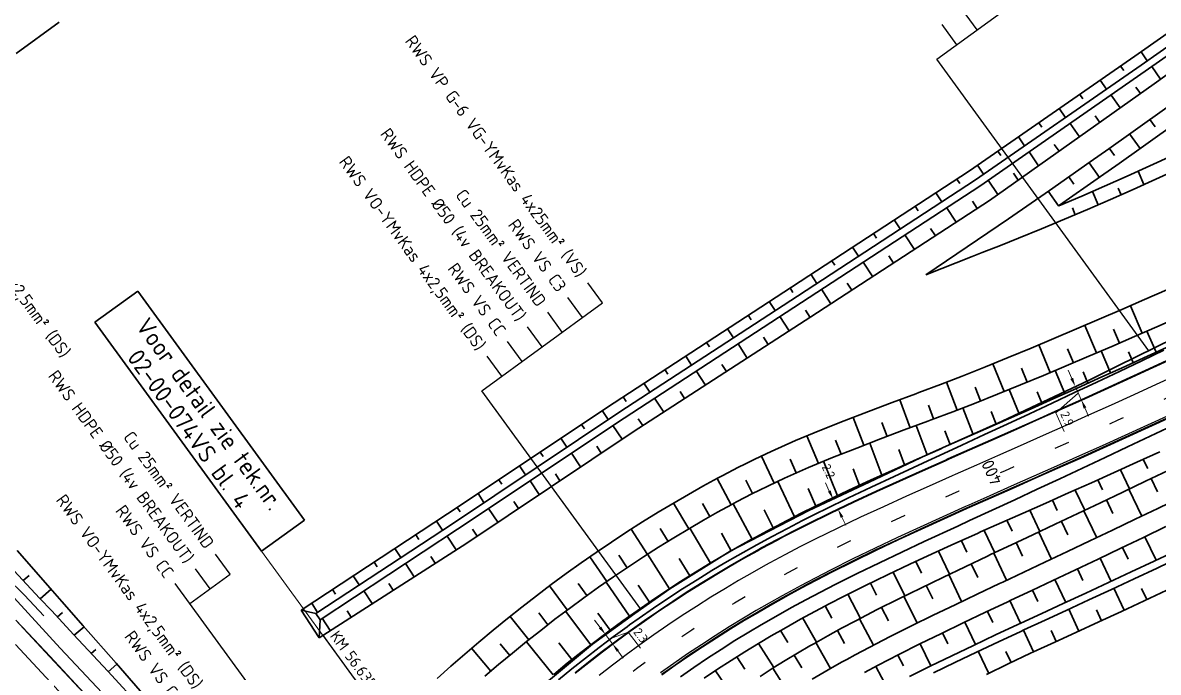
# Model space of a CAD drawing. Header units: metres. Extents: x 134219 to 139178, y 438661 to 444352.
# Drawn here: x 135219.3 to 135447.2, y 443461 to 443591.3 of the extents above; entities that cross this region are included whole.
import ezdxf
from ezdxf.enums import TextEntityAlignment as Align

# ---------------------------------------------------------------- set-up
doc = ezdxf.new("R2010")
doc.units = ezdxf.units.M
doc.linetypes.add('13strp', pattern=[4, 1, -3])
doc.linetypes.add('39strp', pattern=[12, 3, -9])
doc.layers.get('DEFPOINTS').update_dxf_attribs({"color": 193})
for name, color, linetype, lineweight in [('N-WE-AM-KILOMETRERING-S', 7, 'Continuous', 25), ('N-WE-KL-ET_LS_OV-T35', 3, 'Continuous', 35), ('N-WE-KL-ET_LS_OV_KABEL-G', 10, 'KL-LS-OV-N', 35), ('N-WE-KL-ET_LS_OV_KABEL-M', 7, 'Continuous', 18), ('N-WE-KL-ET_LS_OV_KABEL-T25', 7, 'Continuous', 25), ('Utd-geleiderail-nw', 8, 'glm a2ee v014$0$f2m40080', 35), ('Utd-ondergr-nw', 8, '13strp', 35), ('X-XX-AL-AANPIJLING-G', 7, 'Continuous', 18), ('X-XX-AL-AANPIJLING-S', 7, 'Continuous', 25)]:
    doc.layers.add(name, color=color, linetype=linetype, lineweight=lineweight)
doc.layers.add('N-WE-KL-MONITORING-T25', color=2, linetype='Continuous')
doc.layers.add('Utd-weg-nw', color=8, linetype='Continuous')
doc.styles.add('alm a2ee v011$0$Iso-rtw', font='NLCS-ISO.ttf')
doc.styles.add('ISO18', font='NLCS-ISO.ttf')
doc.styles.add('ISO25', font='NLCS-ISO.ttf')
doc.styles.add('NLCS-ISO', font='NLCS-ISO.ttf')
doc.styles.add('NLCS_18', font='NLCS-ISO.ttf', dxfattribs={"height": 1.8})
doc.linetypes.add('glm a2ee v014$0$f2m40080', pattern='A,2,-1,[160,RTW.shx,S=0.5,R=0,X=0,Y=0],-1', length=4)
doc.linetypes.add('KL-LS-OV-N', pattern='A,4,-1,[103,NLCS.SHX,S=0.75,R=0,X=0,Y=0],-1,4,-1.5,["0V",Standard,S=1,R=0,X=0,Y=-0.5],-3', length=14.5)
doc.dimstyles.new('NLCS_t18_pijl_Dimension_l3_h1', dxfattribs={"dimtxt": 1.8, "dimasz": 1.8, "dimexe": 2, "dimexo": 2, "dimgap": 0.7, "dimtad": 1, "dimdec": 1, "dimzin": 0, "dimdsep": 46, "dimtxsty": 'NLCS_18', "dimcen": 2.5, "dimdle": 2, "dimclrd": 256, "dimclre": 256, "dimclrt": 256, "dimadec": 1, "dimazin": 0, "dimtfac": 1, "dimtdec": 1, "dimtofl": 0, "dimtmove": 1, "dimatfit": 0, "dimfxl": 0, "dimtolj": 1, "dimtzin": 0, "dimlwd": 18, "dimlwe": 18, "dimarcsym": 0})
doc.dimstyles.new('UTD', dxfattribs={"dimtxt": 1.8, "dimasz": 1.8, "dimexe": 0, "dimexo": 0, "dimgap": 0.5, "dimtad": 1, "dimdec": 1, "dimzin": 1, "dimdsep": 46, "dimtxsty": 'ISO18', "dimcen": 2.5, "dimclrd": 256, "dimclre": 256, "dimclrt": 1, "dimadec": 0, "dimazin": 0, "dimtfac": 1, "dimtdec": 1, "dimtmove": 0, "dimatfit": 3, "dimfxl": 0, "dimlwd": -1, "dimlwe": -1, "dimarcsym": 0})

# ---------------------------------------------------------------- blocks, each defined once
blk = doc.blocks.new('*D188')
at = {"layer": 'DEFPOINTS', "color": 0, "transparency": 16777216}
for p in [(135430.59, 443518.27), (135430.59, 443518.27), (135431.78, 443515.63)]:
    blk.add_point(p, dxfattribs=at)
at = {"layer": 'N-WE-KL-ET_LS_OV_KABEL-M', "linetype": 'Continuous', "lineweight": 18, "transparency": 16777216}
for p, q in [((135429.85, 443519.92), (135429.12, 443521.56)), ((135431.78, 443515.63), (135430.59, 443518.27)), ((135431.18, 443516.95), (135426.64, 443513.02)), ((135426.64, 443513.02), (135428.32, 443509.28)), ((135432.51, 443513.99), (135433.25, 443512.34))]:
    blk.add_line(p, q, dxfattribs=at)
at = {"layer": 'N-WE-KL-ET_LS_OV_KABEL-M', "lineweight": 18, "transparency": 16777216}
for p, q in [((135430.59, 443518.27), (135428.76, 443517.46)), ((135431.78, 443515.63), (135429.95, 443514.81))]:
    blk.add_line(p, q, dxfattribs=at)
at = {"layer": 'N-WE-KL-ET_LS_OV_KABEL-M', "transparency": 16777216}
for points in [[(135430.13, 443520.04), (135429.58, 443519.79), (135430.59, 443518.27)], [(135432.79, 443514.11), (135432.24, 443513.86), (135431.78, 443515.63)]]:
    blk.add_solid(points, dxfattribs=at)
at = {"layer": 'N-WE-KL-ET_LS_OV_KABEL-M', "transparency": 16777216, "insert": (135428.94, 443511.81), "char_height": 1.8, "attachment_point": 5, "rotation": 294.1497, "style": 'NLCS_18'}
blk.add_mtext('\\A1;2.9', dxfattribs=at)
blk = doc.blocks.new('*D189')
at = {"layer": 'DEFPOINTS', "color": 0, "transparency": 16777216}
for p in [(135381.97, 443495.69), (135381.97, 443495.69), (135382.94, 443493.69)]:
    blk.add_point(p, dxfattribs=at)
at = {"layer": 'N-WE-KL-ET_LS_OV_KABEL-M', "linetype": 'Continuous', "lineweight": 18, "transparency": 16777216}
for p, q in [((135381.19, 443497.31), (135380.4, 443498.93)), ((135383.73, 443492.07), (135384.52, 443490.45))]:
    blk.add_line(p, q, dxfattribs=at)
at = {"layer": 'N-WE-KL-ET_LS_OV_KABEL-M', "lineweight": 18, "transparency": 16777216}
for p, q in [((135381.97, 443495.69), (135380.17, 443494.82)), ((135382.94, 443493.69), (135381.15, 443492.81))]:
    blk.add_line(p, q, dxfattribs=at)
at = {"layer": 'N-WE-KL-ET_LS_OV_KABEL-M', "transparency": 16777216}
for points in [[(135381.46, 443497.44), (135380.92, 443497.18), (135381.97, 443495.69)], [(135384, 443492.2), (135383.46, 443491.94), (135382.94, 443493.69)]]:
    blk.add_solid(points, dxfattribs=at)
at = {"layer": 'N-WE-KL-ET_LS_OV_KABEL-M', "transparency": 16777216, "insert": (135381.04, 443501.28), "char_height": 1.8, "attachment_point": 5, "rotation": 295.8721, "style": 'NLCS_18'}
blk.add_mtext('\\A1;2.2', dxfattribs=at)
blk = doc.blocks.new('*D190')
at = {"layer": 'DEFPOINTS', "color": 0, "transparency": 16777216}
for p in [(135336.26, 443468.51), (135336.26, 443468.51), (135337.66, 443466.66)]:
    blk.add_point(p, dxfattribs=at)
at = {"layer": 'N-WE-KL-ET_LS_OV_KABEL-M', "linetype": 'Continuous', "lineweight": 18, "transparency": 16777216}
for p, q in [((135335.17, 443469.95), (135334.08, 443471.38)), ((135337.66, 443466.66), (135336.26, 443468.51)), ((135336.96, 443467.59), (135340.82, 443469.03)), ((135340.82, 443469.03), (135343.3, 443465.76)), ((135338.75, 443465.23), (135339.83, 443463.8))]:
    blk.add_line(p, q, dxfattribs=at)
at = {"layer": 'N-WE-KL-ET_LS_OV_KABEL-M', "lineweight": 18, "transparency": 16777216}
for p, q in [((135336.26, 443468.51), (135337.85, 443469.72)), ((135337.66, 443466.66), (135339.25, 443467.87))]:
    blk.add_line(p, q, dxfattribs=at)
at = {"layer": 'N-WE-KL-ET_LS_OV_KABEL-M', "transparency": 16777216}
for points in [[(135335.41, 443470.13), (135334.93, 443469.77), (135336.26, 443468.51)], [(135338.98, 443465.41), (135338.51, 443465.05), (135337.66, 443466.66)]]:
    blk.add_solid(points, dxfattribs=at)
at = {"layer": 'N-WE-KL-ET_LS_OV_KABEL-M', "transparency": 16777216, "insert": (135343.34, 443468.36), "char_height": 1.8, "attachment_point": 5, "rotation": 307.1565, "style": 'NLCS_18'}
blk.add_mtext('\\A1;2.3', dxfattribs=at)
blk = doc.blocks.new('SAL-AM_KILOMETRERING-SO')
blk.add_lwpolyline([(-37, 0), (-28, 0), (-10, 0)])
at = {"style": 'ISO25'}
blk.add_text('KM', height=2.25, dxfattribs=at).set_placement((-36, 1))
blk.add_attdef('KM', (-31, 1), '', height=2.25, dxfattribs=at)

msp = doc.modelspace()

# ---------------------------------------------------------------- linework, layer by layer
at = {"layer": 'N-WE-KL-ET_LS_OV-T35'}
for p, q in [((135217.95, 443585.1, 4.81), (135226.57, 443591.38, 4.81)), ((135233.76, 443531.17), (135242.38, 443537.44)), ((135242.38, 443537.44), (135275.84, 443491.5)), ((135233.76, 443531.17), (135267.22, 443485.23)), ((135267.22, 443485.23), (135275.84, 443491.5))]:
    msp.add_line(p, q, dxfattribs=at)
at = {"layer": 'N-WE-KL-ET_LS_OV_KABEL-G', "flags": 128}
for points in [[(135526.29, 443569.81), (135523.79, 443568.37), (135513.95, 443562.4), (135500.62, 443554.83), (135497.13, 443552.89), (135485.44, 443546.35), (135476.71, 443541.44), (135465.44, 443534.88), (135455.27, 443529.64), (135450.45, 443527.98), (135439.15, 443522.46), (135433.34, 443519.58), (135415.87, 443511.31), (135400.8, 443504.55), (135389.18, 443499.08), (135377.1, 443493.4), (135361.32, 443485.24), (135349.16, 443477.67), (135342.13, 443472.76), (135333.62, 443466.6), (135324.79, 443459.26), (135322.37, 443457.35), (135310.06, 443446.13), (135304.58, 443440.29), (135302.49, 443438.15)], [(135137.72, 443561.06), (135145.78, 443551.18), (135171.11, 443525.5), (135184.34, 443511.16), (135208.16, 443486.08), (135226.75, 443465.82), (135245.69, 443445.65), (135260.54, 443429.78), (135270.33, 443419.03), (135273.4, 443419.46), (135275.56, 443416.11), (135315.61, 443372.98), (135324.3, 443365.55), (135329.78, 443361.21), (135339.95, 443350.76), (135352.87, 443337.28), (135358.68, 443331.25), (135366.62, 443323.69), (135376.42, 443314.55), (135387.86, 443304.35), (135402.01, 443292.44), (135415.46, 443281.65), (135429.71, 443270.85), (135443.33, 443261.3), (135463.96, 443246.92), (135473.52, 443239.23), (135479.74, 443235.11), (135525.99, 443204.28), (135528.77, 443203.14), (135530.48, 443206.52)]]:
    msp.add_lwpolyline(points, dxfattribs=at)
at = {"layer": 'Utd-geleiderail-nw', "linetype": 'Continuous', "flags": 128}
for points in [[(135223.5, 443472.3), (135219.62, 443476.41), (135216.08, 443479.88), (135213.39, 443482.35), (135209.77, 443485.55), (135206.93, 443487.97), (135204.36, 443490.13), (135200.43, 443493.41), (135196.6, 443496.64), (135193.66, 443499.19), (135190.64, 443501.9), (135187.67, 443504.66), (135184.12, 443508.4), (135177.21, 443515.66), (135170.29, 443522.9), (135163.36, 443530.13), (135156.41, 443537.35), (135149.78, 443544.22), (135149.46, 443544.56), (135148.45, 443545.62), (135142.54, 443551.8), (135135.6, 443559.04), (135131.55, 443563.25)], [(135448.37, 443525.6), (135443.91, 443523.45), (135439.42, 443521.31), (135434.93, 443519.18), (135430.43, 443517.06), (135425.93, 443514.94), (135421.41, 443512.84), (135416.89, 443510.74), (135412.36, 443508.64), (135407.83, 443506.54), (135403.29, 443504.45), (135400.97, 443503.38), (135394.19, 443500.24), (135389.61, 443498.1), (135385.02, 443495.92), (135380.44, 443493.7), (135378.75, 443492.86), (135375.83, 443491.39), (135372.77, 443489.82), (135369.71, 443488.21), (135366.66, 443486.55), (135362.83, 443484.41), (135360.2, 443482.89), (135357.61, 443481.34), (135354.64, 443479.52), (135351.69, 443477.66), (135348.77, 443475.75), (135345.88, 443473.81), (135343.01, 443471.82), (135341.09, 443470.46), (135340.58, 443470.1), (135337.77, 443468.04), (135334.98, 443465.94), (135332.23, 443463.8), (135329.5, 443461.63), (135326.8, 443459.42)], [(135450.13, 443510.47), (135445.61, 443508.31), (135441.09, 443506.16), (135436.56, 443504.02), (135432.02, 443501.9), (135427.49, 443499.78), (135422.95, 443497.67), (135418.41, 443495.57), (135413.87, 443493.47), (135409.33, 443491.38), (135407, 443490.3), (135400.26, 443487.19), (135395.75, 443485.08), (135391.25, 443482.94), (135386.78, 443480.77), (135385.17, 443479.97), (135382.35, 443478.55), (135379.41, 443477.04), (135376.5, 443475.51), (135373.6, 443473.94), (135369.96, 443471.9), (135367.5, 443470.47), (135365.05, 443469.02), (135362.25, 443467.3), (135359.47, 443465.54), (135356.72, 443463.75), (135353.99, 443461.91), (135351.29, 443460.04)]]:
    msp.add_lwpolyline(points, dxfattribs=at)
at = {"layer": 'Utd-ondergr-nw', "linetype": 'Continuous'}
for p, q in [((135278.75, 443467.89), (135275.18, 443473.42)), ((135278.94, 443471.49), (135278.11, 443472.74))]:
    msp.add_line(p, q, dxfattribs=at)
at = {"layer": 'Utd-ondergr-nw', "linetype": 'Continuous', "flags": 128}
for points in [[(135508.19, 443632.66), (135473.01, 443605.97), (135442.52, 443584.56), (135409.34, 443561.57), (135373.59, 443538.25), (135337.97, 443515.02), (135304.52, 443492.71), (135275.17, 443473.43)], [(135507.91, 443629.62), (135474.29, 443604.22), (135443.77, 443582.77), (135410.55, 443559.76), (135374.78, 443536.43), (135339.16, 443513.21), (135305.72, 443490.9), (135278.12, 443472.74)], [(135512, 443627.84), (135476.71, 443600.89), (135446.39, 443579.02), (135413.35, 443555.61), (135377.5, 443532.26), (135341.81, 443509.2), (135308.39, 443486.86), (135278.76, 443467.88)], [(135508.87, 443628.46), (135475.17, 443603), (135444.62, 443581.54), (135411.39, 443558.52), (135375.6, 443535.18), (135339.99, 443511.96), (135306.55, 443489.65), (135278.94, 443471.49)], [(135427.22, 443554.52), (135427.43, 443554.67), (135435.64, 443560.42), (135439.38, 443563.07), (135443.8, 443566.21), (135451.96, 443572), (135460.11, 443577.79), (135468.26, 443583.58), (135476.42, 443589.36), (135484.57, 443595.15)], [(135400.58, 443540.73), (135408.88, 443546.31), (135417.14, 443551.94), (135425.37, 443557.62), (135433.56, 443563.36), (135437.3, 443566.01), (135441.72, 443569.15), (135449.87, 443574.93), (135458.03, 443580.72), (135466.18, 443586.51), (135474.33, 443592.3)], [(135503.15, 443592.02), (135498.82, 443589.56), (135494.47, 443587.14), (135490.1, 443584.74), (135485.72, 443582.38), (135481.32, 443580.05), (135476.9, 443577.75), (135472.47, 443575.48), (135468.02, 443573.24), (135463.56, 443571.04), (135459.08, 443568.87), (135454.58, 443566.73), (135450.07, 443564.62), (135445.55, 443562.54), (135441.01, 443560.5), (135436.45, 443558.49), (135431.88, 443556.51), (135427.3, 443554.56), (135427.22, 443554.52)], [(135445.03, 443583.66), (135443.79, 443585.45)], [(135440.3, 443581.7), (135439.68, 443582.59)], [(135445.96, 443582.48), (135447.71, 443579.97)], [(135436.82, 443577.96), (135435.57, 443579.74)], [(135432.09, 443576), (135431.46, 443576.9)], [(135437.75, 443576.78), (135439.56, 443574.18)], [(135442.75, 443578.35), (135443.64, 443577.07)], [(135428.6, 443572.26), (135427.36, 443574.05)], [(135434.56, 443572.61), (135435.48, 443571.29)], [(135423.87, 443570.31), (135423.25, 443571.21)], [(135429.53, 443571.09), (135431.4, 443568.39)], [(135446.6, 443570.41), (135445.56, 443571.87)], [(135420.38, 443566.57), (135419.15, 443568.36)], [(135443.57, 443566.04), (135441.48, 443568.98)], [(135415.65, 443564.62), (135415.04, 443565.52)], [(135421.31, 443565.39), (135423.22, 443562.6)], [(135426.36, 443566.87), (135427.31, 443565.5)], [(135438.45, 443564.62), (135437.41, 443566.09)], [(135435.41, 443560.26), (135433.33, 443563.2)], [(135451.3, 443561.96), (135446.76, 443559.88), (135442.2, 443557.83), (135437.62, 443555.81), (135433.04, 443553.82), (135428.43, 443551.86), (135423.82, 443549.94), (135419.19, 443548.05), (135415.54, 443546.59), (135411.89, 443545.15), (135409.89, 443544.37), (135400.58, 443540.73)], [(135412.16, 443560.88), (135410.94, 443562.68)], [(135418.17, 443561.12), (135419.13, 443559.7)], [(135443.17, 443561.47), (135444.37, 443558.81)], [(135407.39, 443559), (135406.79, 443559.91)], [(135413.09, 443559.7), (135415.04, 443556.81)], [(135430.28, 443558.87), (135429.25, 443560.34)], [(135403.81, 443555.37), (135402.61, 443557.18)], [(135427.22, 443554.52), (135425.16, 443557.48)], [(135434.02, 443557.43), (135435.19, 443554.75)], [(135439.2, 443558.1), (135439.79, 443556.76)], [(135399.02, 443553.54), (135398.43, 443554.45)], [(135404.74, 443554.19), (135406.68, 443551.26)], [(135409.91, 443555.46), (135410.88, 443554)], [(135430, 443554.12), (135430.57, 443552.77)], [(135395.43, 443549.9), (135394.24, 443551.72)], [(135401.52, 443549.99), (135402.48, 443548.53)], [(135390.65, 443548.08), (135390.06, 443548.99)], [(135396.37, 443548.72), (135398.28, 443545.79)], [(135387.06, 443544.44), (135385.87, 443546.26)], [(135382.28, 443542.62), (135381.69, 443543.53)], [(135387.99, 443543.26), (135389.9, 443540.33)], [(135393.14, 443544.53), (135394.09, 443543.06)], [(135378.68, 443538.98), (135377.5, 443540.8)], [(135373.9, 443537.16), (135373.31, 443538.07)], [(135379.62, 443537.8), (135381.52, 443534.87)], [(135384.76, 443539.06), (135385.71, 443537.6)], [(135448.96, 443537.71), (135444.45, 443535.73), (135439.93, 443533.77), (135435.39, 443531.81), (135430.85, 443529.86), (135426.3, 443527.92), (135421.72, 443526.01), (135417.13, 443524.1), (135412.53, 443522.22), (135407.89, 443520.39), (135403.54, 443518.71), (135399.18, 443517.06), (135398.54, 443516.82), (135393.81, 443515.06), (135389.03, 443513.26), (135384.19, 443511.41), (135379.32, 443509.48), (135374.42, 443507.45), (135369.51, 443505.26), (135366.24, 443503.71), (135364.23, 443502.73), (135362.97, 443502.09), (135359.7, 443500.4), (135358.74, 443499.88), (135355.81, 443498.28), (135352.91, 443496.64), (135350.02, 443494.96), (135346.84, 443493.05), (135343.7, 443491.11), (135340.57, 443489.11), (135337.48, 443487.07), (135334.41, 443485), (135331.36, 443482.89), (135328.35, 443480.74), (135325.36, 443478.54), (135322.4, 443476.31), (135319.47, 443474.03), (135316.58, 443471.71), (135313.7, 443469.37), (135310.84, 443467.01), (135308, 443464.61), (135305.2, 443462.17), (135302.44, 443459.69)], [(135370.31, 443533.51), (135369.12, 443535.34)], [(135376.38, 443533.61), (135377.33, 443532.15)], [(135441.64, 443534.51), (135444.03, 443529.01)], [(135451.49, 443532.27), (135446.96, 443530.29), (135442.43, 443528.31), (135437.88, 443526.35), (135433.32, 443524.39), (135428.76, 443522.44), (135424.17, 443520.53), (135419.58, 443518.62), (135414.96, 443516.73), (135410.32, 443514.9), (135405.97, 443513.23), (135401.61, 443511.58), (135400.97, 443511.34), (135396.25, 443509.57), (135391.49, 443507.79), (135386.69, 443505.95), (135381.86, 443504.05), (135377.02, 443502.05), (135372.2, 443499.89), (135368.98, 443498.37), (135367.01, 443497.41), (135365.77, 443496.79), (135362.58, 443495.13), (135361.64, 443494.63), (135358.77, 443493.06), (135355.93, 443491.46), (135353.11, 443489.82), (135350.01, 443487.96), (135346.93, 443486.05), (135343.88, 443484.1), (135340.85, 443482.11), (135337.85, 443480.08), (135334.87, 443478.02), (135331.92, 443475.92), (135329, 443473.77), (135326.11, 443471.59), (135323.25, 443469.36), (135320.42, 443467.1), (135317.61, 443464.81), (135314.8, 443462.51), (135312.03, 443460.16)], [(135365.53, 443531.7), (135364.93, 443532.61)], [(135371.24, 443532.33), (135373.13, 443529.43)], [(135361.93, 443528.05), (135360.74, 443529.88)], [(135432.46, 443530.55), (135434.82, 443525.04)], [(135438.24, 443529.77), (135439.43, 443527.02)], [(135444.93, 443529.4), (135446.78, 443525.17)], [(135357.15, 443526.23), (135356.56, 443527.14)], [(135362.86, 443526.87), (135364.73, 443524.01)], [(135367.99, 443528.16), (135368.93, 443526.72)], [(135423.25, 443526.65), (135425.56, 443521.11)], [(135448.88, 443526.14), (135444.37, 443524.06), (135439.86, 443522), (135435.33, 443519.95), (135430.8, 443517.91), (135426.25, 443515.87), (135421.7, 443513.84), (135417.15, 443511.81), (135412.59, 443509.79), (135408.33, 443507.9), (135404.07, 443506.02), (135403.45, 443505.74), (135398.86, 443503.71), (135394.25, 443501.65), (135389.62, 443499.55), (135384.98, 443497.4), (135380.33, 443495.19), (135375.69, 443492.91), (135372.59, 443491.34), (135370.69, 443490.36), (135369.51, 443489.73), (135366.43, 443488.08), (135365.52, 443487.58), (135362.76, 443486.04), (135360.02, 443484.46), (135357.3, 443482.85), (135354.31, 443481.02), (135351.34, 443479.15), (135348.4, 443477.24), (135345.48, 443475.29), (135342.59, 443473.3), (135339.74, 443471.27), (135336.9, 443469.2), (135334.1, 443467.09), (135331.33, 443464.94), (135328.59, 443462.76), (135325.88, 443460.53)], [(135353.55, 443522.59), (135352.37, 443524.41)], [(135429.04, 443525.83), (135430.21, 443523.07)], [(135435.75, 443525.44), (135437.66, 443521.01)], [(135441.28, 443525.25), (135442.22, 443523.08)], [(135449.92, 443523.89), (135445.41, 443521.81), (135440.88, 443519.75), (135436.35, 443517.69), (135431.81, 443515.64), (135427.27, 443513.61), (135422.71, 443511.57), (135418.16, 443509.55), (135413.59, 443507.52), (135409.34, 443505.63), (135405.08, 443503.75), (135404.45, 443503.47), (135399.87, 443501.44), (135395.27, 443499.38), (135390.65, 443497.29), (135386.03, 443495.15), (135381.41, 443492.96), (135376.8, 443490.69), (135373.73, 443489.14), (135371.84, 443488.16), (135370.67, 443487.54), (135367.61, 443485.9), (135366.71, 443485.41), (135363.98, 443483.88), (135361.27, 443482.32), (135358.58, 443480.72), (135355.61, 443478.91), (135352.67, 443477.06), (135349.76, 443475.17), (135346.88, 443473.24), (135344.02, 443471.27), (135341.19, 443469.26), (135338.38, 443467.21), (135335.61, 443465.12), (135332.86, 443462.99), (135330.15, 443460.83)], [(135449.95, 443523.82), (135445.44, 443521.75), (135440.91, 443519.68), (135436.38, 443517.63), (135431.84, 443515.58), (135427.29, 443513.54), (135422.74, 443511.51), (135418.18, 443509.48), (135413.62, 443507.46), (135409.36, 443505.57), (135405.11, 443503.68), (135404.48, 443503.41), (135399.9, 443501.38), (135395.3, 443499.32), (135390.68, 443497.23), (135386.06, 443495.09), (135381.44, 443492.89), (135376.83, 443490.63), (135373.76, 443489.07), (135371.87, 443488.1), (135370.7, 443487.48), (135367.65, 443485.84), (135366.75, 443485.35), (135364.02, 443483.82), (135361.3, 443482.26), (135358.61, 443480.66), (135355.65, 443478.85), (135352.71, 443477), (135349.8, 443475.11), (135346.91, 443473.18), (135344.06, 443471.21), (135341.23, 443469.2), (135338.42, 443467.15), (135335.65, 443465.07), (135332.91, 443462.94), (135330.19, 443460.78)], [(135359.6, 443522.72), (135360.53, 443521.29)], [(135414.01, 443522.82), (135416.27, 443517.27)], [(135419.79, 443521.95), (135420.94, 443519.18)], [(135348.77, 443520.77), (135348.18, 443521.68)], [(135354.49, 443521.41), (135356.33, 443518.58)], [(135426.55, 443521.52), (135428.49, 443516.87)], [(135432.13, 443521.21), (135433.09, 443518.94)], [(135345.18, 443517.13), (135343.98, 443518.95)], [(135351.22, 443517.27), (135352.14, 443515.87)], [(135404.71, 443519.16), (135406.86, 443513.57)], [(135410.46, 443518.18), (135411.56, 443515.39)], [(135417.31, 443517.69), (135419.32, 443512.78)], [(135340.39, 443515.31), (135339.79, 443516.21)], [(135346.11, 443515.95), (135347.94, 443513.16)], [(135395.35, 443515.63), (135397.45, 443510.02)], [(135422.93, 443517.22), (135423.93, 443514.83)], [(135336.82, 443511.64), (135335.62, 443513.46)], [(135401.09, 443514.58), (135402.14, 443511.78)], [(135408.02, 443514.02), (135410.08, 443508.67)], [(135413.68, 443513.28), (135414.69, 443510.72)], [(135332.06, 443509.77), (135331.46, 443510.68)], [(135337.75, 443510.46), (135339.58, 443507.7)], [(135342.84, 443511.83), (135343.75, 443510.45)], [(135449.79, 443512.25), (135445.24, 443510.17), (135440.68, 443508.1), (135436.13, 443506.05), (135431.56, 443504), (135427, 443501.96), (135422.43, 443499.93), (135417.86, 443497.9), (135413.6, 443496.02), (135409.34, 443494.13), (135408.71, 443493.85), (135404.16, 443491.79), (135399.61, 443489.72), (135395.08, 443487.62), (135390.56, 443485.49), (135386.06, 443483.32), (135381.6, 443481.09), (135378.65, 443479.56), (135376.84, 443478.61), (135375.71, 443478), (135372.79, 443476.41), (135371.93, 443475.93), (135369.32, 443474.47), (135366.73, 443472.97), (135364.15, 443471.45), (135361.31, 443469.72), (135358.5, 443467.95), (135355.72, 443466.14), (135352.95, 443464.29), (135350.22, 443462.4), (135347.51, 443460.48)], [(135449.82, 443512.18), (135445.27, 443510.11), (135440.71, 443508.04), (135436.15, 443505.99), (135431.59, 443503.94), (135427.02, 443501.9), (135422.46, 443499.87), (135417.88, 443497.84), (135413.62, 443495.95), (135409.36, 443494.07), (135408.74, 443493.79), (135404.19, 443491.73), (135399.64, 443489.65), (135395.1, 443487.56), (135390.59, 443485.43), (135386.1, 443483.25), (135381.63, 443481.02), (135378.68, 443479.5), (135376.87, 443478.54), (135375.74, 443477.94), (135372.83, 443476.35), (135371.97, 443475.87), (135369.36, 443474.41), (135366.76, 443472.91), (135364.19, 443471.39), (135361.35, 443469.66), (135358.54, 443467.89), (135355.75, 443466.08), (135352.99, 443464.23), (135350.26, 443462.35), (135347.55, 443460.42)], [(135386, 443512.1), (135388.14, 443506.51)], [(135391.72, 443511.07), (135392.78, 443508.27)], [(135398.66, 443510.48), (135400.86, 443504.59)], [(135376.71, 443508.4), (135379, 443502.87)], [(135404.4, 443509.43), (135405.46, 443506.63)], [(135328.5, 443506.09), (135327.29, 443507.9)], [(135334.51, 443506.31), (135335.42, 443504.93)], [(135382.44, 443507.5), (135383.55, 443504.71)], [(135389.3, 443506.95), (135391.76, 443500.52)], [(135323.74, 443504.22), (135323.13, 443505.13)], [(135329.43, 443504.91), (135331.27, 443502.15)], [(135447.52, 443505.16), (135442.95, 443503.09), (135438.38, 443501.03), (135433.81, 443498.98), (135429.23, 443496.94), (135424.66, 443494.91), (135420.09, 443492.88), (135415.82, 443490.99), (135411.56, 443489.1), (135410.94, 443488.82), (135406.39, 443486.76), (135401.87, 443484.7), (135397.36, 443482.62), (135392.89, 443480.51), (135388.46, 443478.36), (135384.06, 443476.17), (135381.16, 443474.67), (135379.39, 443473.73), (135378.28, 443473.14), (135375.43, 443471.58), (135374.59, 443471.11), (135372.04, 443469.69), (135369.5, 443468.23), (135366.98, 443466.73), (135364.21, 443465.04), (135361.47, 443463.31), (135358.74, 443461.55), (135356.05, 443459.74)], [(135367.57, 443504.34), (135370.14, 443498.92)], [(135373.34, 443503.68), (135374.56, 443500.94)], [(135395.14, 443505.64), (135396.29, 443502.56)], [(135445.12, 443501.81), (135444.23, 443503.67)], [(135320.18, 443500.54), (135318.97, 443502.35)], [(135449.2, 443501.45), (135444.66, 443499.31), (135440.14, 443497.12), (135435.61, 443494.95), (135431.08, 443492.79), (135426.55, 443490.64), (135422.02, 443488.51), (135417.8, 443486.52), (135413.58, 443484.55), (135412.96, 443484.25), (135408.46, 443482.11), (135403.99, 443479.99), (135399.55, 443477.85), (135395.15, 443475.7), (135390.8, 443473.52), (135386.5, 443471.3), (135383.67, 443469.79), (135381.94, 443468.85), (135380.87, 443468.25), (135378.09, 443466.69), (135377.28, 443466.23), (135374.81, 443464.8), (135372.36, 443463.32), (135369.94, 443461.81), (135367.28, 443460.1)], [(135380, 443503.28), (135382.84, 443496.38)], [(135385.96, 443501.8), (135387.27, 443498.46)], [(135441.49, 443497.78), (135439.65, 443501.6)], [(135315.42, 443498.67), (135314.82, 443499.58)], [(135321.11, 443499.36), (135322.96, 443496.6)], [(135326.19, 443500.76), (135327.11, 443499.38)], [(135358.65, 443499.83), (135361.5, 443494.55)], [(135364.43, 443499.47), (135365.78, 443496.8)], [(135370.85, 443499.26), (135374.19, 443492.15)], [(135436.04, 443497.59), (135435.1, 443499.56)], [(135447.11, 443497.15), (135445.82, 443499.85)], [(135311.86, 443494.99), (135310.66, 443496.8)], [(135376.96, 443497.81), (135378.51, 443494.29)], [(135432.47, 443493.46), (135430.54, 443497.52)], [(135443.92, 443492.29), (135441.31, 443497.69)], [(135317.88, 443495.2), (135318.8, 443493.82)], [(135349.94, 443494.91), (135352.99, 443489.74)], [(135355.75, 443494.79), (135357.22, 443492.18)], [(135361.91, 443494.77), (135365.72, 443487.69)], [(135451.69, 443495.99), (135447.13, 443493.84), (135442.6, 443491.65), (135438.06, 443489.48), (135433.52, 443487.31), (135428.99, 443485.16), (135424.45, 443483.02), (135420.23, 443481.04), (135416.01, 443479.06), (135415.39, 443478.77), (135410.9, 443476.63), (135406.45, 443474.51), (135402.04, 443472.39), (135397.69, 443470.27), (135393.4, 443468.11), (135389.18, 443465.93), (135386.41, 443464.45), (135384.72, 443463.53), (135383.67, 443462.95), (135380.97, 443461.43), (135380.18, 443460.97), (135377.77, 443459.58)], [(135426.97, 443493.4), (135425.98, 443495.49)], [(135438.1, 443492.82), (135436.81, 443495.53)], [(135307.1, 443493.12), (135306.5, 443494.03)], [(135312.8, 443493.81), (135314.64, 443491.04)], [(135368.14, 443493.52), (135369.92, 443489.95)], [(135423.44, 443489.17), (135421.42, 443493.47)], [(135434.87, 443487.96), (135432.29, 443493.37)], [(135303.53, 443489.46), (135302.33, 443491.27)], [(135448.78, 443490.19), (135444.24, 443488), (135439.69, 443485.83), (135435.15, 443483.66), (135430.61, 443481.51), (135426.08, 443479.36), (135421.85, 443477.38), (135417.63, 443475.4), (135417.01, 443475.11), (135412.52, 443472.98), (135408.09, 443470.86), (135403.71, 443468.76), (135399.39, 443466.64), (135395.14, 443464.51), (135390.97, 443462.35), (135388.24, 443460.89)], [(135417.88, 443489.24), (135416.85, 443491.44)], [(135429.06, 443488.52), (135427.78, 443491.23)], [(135298.76, 443487.62), (135298.16, 443488.53)], [(135304.47, 443488.28), (135306.29, 443485.52)], [(135309.56, 443489.65), (135310.48, 443488.26)], [(135341.43, 443489.66), (135344.68, 443484.61)], [(135347.24, 443489.77), (135348.81, 443487.21)], [(135353.2, 443489.87), (135357.33, 443482.86)], [(135359.52, 443488.84), (135361.5, 443485.31)], [(135414.39, 443484.92), (135412.27, 443489.41)], [(135425.82, 443483.66), (135423.26, 443489.09)], [(135446.82, 443483.45), (135444.56, 443488.16)], [(135281.41, 443412.42), (135277.38, 443417.22), (135270.9, 443424.89), (135264.39, 443432.52), (135257.82, 443440.1), (135251.21, 443447.65), (135244.6, 443455.2), (135237.99, 443462.75), (135231.38, 443470.3), (135227.12, 443475.17), (135224.77, 443477.85), (135218.15, 443485.39)], [(135295.18, 443483.96), (135293.98, 443485.78)], [(135450.94, 443485.41), (135446.38, 443483.24), (135441.81, 443481.09), (135437.25, 443478.96), (135432.69, 443476.84), (135428.13, 443474.73), (135423.89, 443472.77), (135419.65, 443470.82), (135419.04, 443470.53), (135414.54, 443468.43), (135410.12, 443466.35), (135405.76, 443464.28), (135401.47, 443462.2), (135397.27, 443460.11)], [(135408.78, 443485.07), (135407.7, 443487.35)], [(135420.01, 443484.25), (135418.73, 443486.96)], [(135441.17, 443483.66), (135440.05, 443486)], [(135281.31, 443412.28), (135277.07, 443416.94), (135276, 443418.1), (135270.3, 443424.34), (135263.53, 443431.73), (135256.74, 443439.11), (135249.94, 443446.48), (135243.13, 443453.84), (135236.31, 443461.19), (135229.48, 443468.52), (135225.07, 443473.25), (135222.63, 443475.85), (135215.78, 443483.17)], [(135301.18, 443484.17), (135302.08, 443482.82)], [(135333.12, 443484.1), (135336.53, 443479.17)], [(135338.92, 443484.42), (135340.58, 443481.93)], [(135344.69, 443484.62), (135349.13, 443477.72)], [(135351.06, 443483.81), (135353.2, 443480.33)], [(135399.71, 443480.83), (135398.58, 443483.18)], [(135451.56, 443484.04), (135446.99, 443481.87), (135442.42, 443479.72), (135437.86, 443477.59), (135433.3, 443475.47), (135428.74, 443473.36), (135424.5, 443471.4), (135420.26, 443469.45), (135419.64, 443469.16), (135415.15, 443467.06), (135410.73, 443464.98), (135406.38, 443462.91), (135402.11, 443460.84)], [(135405.35, 443480.64), (135403.14, 443485.28)], [(135416.76, 443479.41), (135414.21, 443484.84)], [(135437.75, 443479.19), (135435.54, 443483.84)], [(135290.4, 443482.12), (135289.81, 443483.03)], [(135296.11, 443482.78), (135297.86, 443480.12)], [(135396.35, 443476.29), (135394.01, 443481.04)], [(135410.98, 443479.99), (135409.69, 443482.7)], [(135432.11, 443479.39), (135431.02, 443481.7)], [(135220.52, 443480.36), (135219.36, 443479.34)], [(135286.82, 443478.47), (135285.63, 443480.29)], [(135292.79, 443478.73), (135293.65, 443477.43)], [(135330.78, 443478.79), (135332.53, 443476.35)], [(135336.38, 443479.06), (135341.1, 443472.24)], [(135390.66, 443476.45), (135389.45, 443478.85)], [(135407.75, 443475.13), (135405.17, 443480.55)], [(135428.66, 443474.97), (135426.5, 443479.56)], [(135224.97, 443477.62), (135222.78, 443475.7)], [(135282.05, 443476.63), (135281.45, 443477.54)], [(135287.76, 443477.29), (135289.43, 443474.73)], [(135324.99, 443478.27), (135328.59, 443473.46)], [(135342.8, 443478.45), (135345.09, 443475.02)], [(135387.43, 443471.77), (135384.91, 443476.59)], [(135401.97, 443475.69), (135400.66, 443478.39)], [(135448.98, 443477.44), (135444.4, 443475.3), (135439.83, 443473.16), (135435.27, 443471.04), (135430.7, 443468.93), (135426.45, 443466.99), (135422.2, 443465.07), (135421.58, 443464.79), (135417.12, 443462.64), (135412.75, 443460.48)], [(135423.04, 443475.15), (135421.97, 443477.44)], [(135438.32, 443477.8), (135440.37, 443473.41)], [(135443.88, 443477.73), (135444.91, 443475.53)], [(135278.47, 443472.97), (135277.28, 443474.8)], [(135381.7, 443471.84), (135380.39, 443474.26)], [(135393.05, 443471.29), (135391.69, 443473.97)], [(135398.82, 443470.82), (135396.17, 443476.2)], [(135419.59, 443470.79), (135417.45, 443475.32)], [(135227.23, 443472.95), (135226.2, 443472.04)], [(135279.4, 443471.79), (135281.01, 443469.34)], [(135284.4, 443473.29), (135285.22, 443472.03)], [(135317.1, 443472.13), (135320.87, 443467.46)], [(135322.86, 443472.87), (135324.7, 443470.5)], [(135328.26, 443473.22), (135333.32, 443466.48)], [(135334.73, 443472.79), (135337.18, 443469.4)], [(135378.64, 443467), (135375.89, 443471.83)], [(135390.03, 443466.37), (135387.25, 443471.68)], [(135414, 443470.92), (135412.93, 443473.17)], [(135429.25, 443473.59), (135431.28, 443469.19)], [(135434.81, 443473.5), (135435.83, 443471.3)], [(135277.51, 443406.72), (135272.23, 443412.52), (135265.47, 443419.92), (135258.7, 443427.3), (135251.92, 443434.67), (135251.27, 443435.38), (135245.13, 443442.04), (135238.33, 443449.39), (135231.52, 443456.73), (135224.69, 443464.06), (135220.28, 443468.78), (135217.85, 443471.38)], [(135277.55, 443406.78), (135272.28, 443412.57), (135265.52, 443419.96), (135258.75, 443427.35), (135251.98, 443434.72), (135245.18, 443442.08), (135238.38, 443449.43), (135231.57, 443456.77), (135224.74, 443464.1), (135220.33, 443468.82), (135217.9, 443471.42)], [(135231.56, 443470.1), (135229.61, 443468.39)], [(135410.55, 443466.55), (135408.42, 443471.02)], [(135420.17, 443469.41), (135422.19, 443465.07)], [(135372.87, 443466.92), (135371.42, 443469.33)], [(135384.27, 443466.7), (135382.83, 443469.33)], [(135404.98, 443466.64), (135403.91, 443468.85)], [(135425.72, 443469.3), (135426.73, 443467.11)], [(135233.94, 443465.53), (135233.02, 443464.73)], [(135309.38, 443465.78), (135313.26, 443461.2)], [(135315.12, 443466.65), (135317.02, 443464.33)], [(135320.38, 443467.07), (135325.75, 443460.42)], [(135326.9, 443466.84), (135329.51, 443463.5)], [(135370.05, 443461.88), (135366.98, 443466.74)], [(135381.43, 443461.69), (135378.46, 443466.9)], [(135401.6, 443462.26), (135399.42, 443466.66)], [(135411.11, 443465.16), (135413.21, 443460.71)], [(135416.66, 443465.1), (135417.68, 443462.92)], [(135238.15, 443462.57), (135236.43, 443461.06)], [(135364.24, 443461.6), (135362.63, 443464.04)], [(135375.68, 443461.82), (135374.14, 443464.39)], [(135396.06, 443462.24), (135394.95, 443464.41)], [(135361.71, 443456.36), (135358.32, 443461.26)], [(135373.09, 443456.7), (135369.88, 443461.77)], [(135392.79, 443457.81), (135390.51, 443462.11)]]:
    msp.add_lwpolyline(points, dxfattribs=at)
at = {"layer": 'Utd-ondergr-nw', "linetype": 'Continuous'}
for points in [[(135278.12, 443472.74), (135275.18, 443473.42)], [(135278.94, 443471.49), (135278.75, 443467.89)]]:
    msp.add_lwpolyline(points, dxfattribs=at)
at = {"layer": 'Utd-weg-nw', "linetype": '39strp', "flags": 128}
msp.add_lwpolyline([(135728.09, 443738.86), (135725.39, 443734.69), (135722.65, 443730.55), (135721.51, 443728.85), (135719.87, 443726.43), (135717.05, 443722.35), (135714.18, 443718.29), (135711.28, 443714.26), (135708.33, 443710.26), (135705.34, 443706.29), (135702.32, 443702.35), (135699.26, 443698.44), (135696.15, 443694.56), (135693.01, 443690.71), (135689.83, 443686.9), (135686.61, 443683.11), (135683.36, 443679.36), (135680.06, 443675.64), (135676.74, 443671.95), (135673.37, 443668.3), (135669.97, 443664.68), (135666.53, 443661.1), (135663.05, 443657.55), (135659.54, 443654.03), (135656, 443650.55), (135652.42, 443647.11), (135648.8, 443643.7), (135645.16, 443640.33), (135641.47, 443636.99), (135640.41, 443636.05), (135637.76, 443633.7), (135634.01, 443630.44), (135630.23, 443627.21), (135626.42, 443624.03), (135622.58, 443620.88), (135617.83, 443617.08), (135614.8, 443614.7), (135610.86, 443611.66), (135606.9, 443608.66), (135602.65, 443605.49), (135598.9, 443602.73), (135594.87, 443599.8), (135590.82, 443596.9), (135586.76, 443594.02), (135582.68, 443591.17), (135578.58, 443588.34), (135574.46, 443585.54), (135570.33, 443582.76), (135566.18, 443580.01), (135562.01, 443577.29), (135557.82, 443574.59), (135553.62, 443571.92), (135549.4, 443569.28), (135545.16, 443566.66), (135540.91, 443564.06), (135540.23, 443563.65), (135536.64, 443561.5), (135532.36, 443558.96), (135528.06, 443556.45), (135523.74, 443553.96), (135519.41, 443551.51), (135515.07, 443549.08), (135510.71, 443546.67), (135506.33, 443544.3), (135501.94, 443541.95), (135497.53, 443539.63), (135493.3, 443537.43), (135488.68, 443535.07), (135484.23, 443532.82), (135479.77, 443530.61), (135475.29, 443528.41), (135470.81, 443526.24), (135466.31, 443524.09), (135461.8, 443521.96), (135457.28, 443519.84), (135452.76, 443517.74), (135448.23, 443515.66), (135443.69, 443513.58), (135439.14, 443511.52), (135434.59, 443509.47), (135430.03, 443507.43), (135425.47, 443505.39), (135420.9, 443503.36), (135416.34, 443501.33), (135412.08, 443499.44), (135407.82, 443497.56), (135407.2, 443497.28), (135402.63, 443495.24), (135398.06, 443493.17), (135393.49, 443491.08), (135388.94, 443488.96), (135384.39, 443486.78), (135379.87, 443484.54), (135376.88, 443483), (135375.04, 443482.04), (135373.89, 443481.44), (135370.93, 443479.83), (135370.05, 443479.35), (135367.4, 443477.86), (135364.76, 443476.34), (135362.14, 443474.79), (135359.26, 443473.03), (135356.4, 443471.23), (135353.57, 443469.39), (135350.76, 443467.52), (135347.98, 443465.6), (135345.23, 443463.65), (135342.51, 443461.65), (135339.81, 443459.62), (135337.14, 443457.55), (135334.5, 443455.45), (135331.89, 443453.31), (135329.31, 443451.13), (135326.76, 443448.92), (135324.24, 443446.67), (135321.75, 443444.39), (135319.3, 443442.07), (135316.87, 443439.72), (135314.48, 443437.33), (135312.12, 443434.92), (135309.8, 443432.47), (135307.51, 443429.98), (135305.26, 443427.47), (135303.04, 443424.93), (135300.86, 443422.35), (135298.94, 443420.03), (135298.71, 443419.75), (135296.6, 443417.11), (135295.25, 443415.39)], dxfattribs=at)
at = {"layer": 'Utd-weg-nw', "linetype": 'Continuous', "flags": 128}
for points in [[(135451.35, 443520.78), (135446.83, 443518.7), (135442.3, 443516.63), (135437.76, 443514.57), (135433.21, 443512.52), (135428.66, 443510.48), (135424.11, 443508.45), (135419.54, 443506.42), (135414.98, 443504.39), (135410.72, 443502.51), (135406.46, 443500.62), (135405.84, 443500.35), (135401.26, 443498.31), (135396.67, 443496.26), (135392.07, 443494.18), (135387.48, 443492.06), (135382.9, 443489.88), (135378.33, 443487.63), (135375.29, 443486.09), (135373.43, 443485.13), (135372.26, 443484.52), (135369.25, 443482.9), (135368.36, 443482.41), (135365.67, 443480.91), (135362.99, 443479.36), (135360.34, 443477.79), (135357.41, 443476.01), (135354.52, 443474.18), (135351.64, 443472.32), (135348.8, 443470.41), (135345.98, 443468.47), (135343.18, 443466.48), (135340.42, 443464.46), (135337.68, 443462.4), (135334.98, 443460.31)], [(135449.62, 443512.61), (135445.07, 443510.53), (135440.52, 443508.47), (135435.96, 443506.41), (135431.4, 443504.37), (135426.83, 443502.33), (135422.26, 443500.3), (135417.69, 443498.27), (135413.43, 443496.38), (135409.17, 443494.49), (135408.55, 443494.21), (135404, 443492.16), (135399.45, 443490.08), (135394.91, 443487.99), (135390.39, 443485.86), (135385.89, 443483.68), (135381.42, 443481.44), (135378.46, 443479.92), (135376.65, 443478.96), (135375.52, 443478.36), (135372.6, 443476.76), (135371.74, 443476.28), (135369.12, 443474.82), (135366.52, 443473.32), (135363.94, 443471.79), (135361.1, 443470.06), (135358.29, 443468.28), (135355.5, 443466.47), (135352.73, 443464.62), (135349.99, 443462.73), (135347.28, 443460.81)], [(135275.62, 443403.82), (135269.75, 443410.26), (135263, 443417.65), (135256.24, 443425.03), (135249.46, 443432.4), (135248.81, 443433.11), (135242.67, 443439.76), (135235.87, 443447.11), (135229.06, 443454.45), (135222.24, 443461.77), (135217.83, 443466.49)]]:
    msp.add_lwpolyline(points, dxfattribs=at)
at = {"layer": 'X-XX-AL-AANPIJLING-S'}
for p, q in [((135402.76, 443583.94), (135427.01, 443601.6)), ((135410.85, 443589.83), (135407.9, 443593.87)), ((135406.8, 443586.88), (135403.86, 443590.93)), ((135445.34, 443525.48), (135402.76, 443583.94)), ((135335.67, 443535.08), (135332.73, 443539.12)), ((135331.63, 443532.14), (135328.69, 443536.18)), ((135311.42, 443517.42), (135335.67, 443535.08)), ((135327.59, 443529.19), (135324.65, 443533.23)), ((135323.55, 443526.25), (135320.61, 443530.29)), ((135319.51, 443523.31), (135316.56, 443527.35)), ((135315.47, 443520.36), (135312.52, 443524.4)), ((135343.34, 443473.6), (135311.42, 443517.42)), ((135260.91, 443480.63), (135257.96, 443484.67)), ((135256.87, 443477.68), (135253.92, 443481.73)), ((135288.2, 443426.17), (135249.88, 443478.78)), ((135252.83, 443474.74), (135260.91, 443480.63))]:
    msp.add_line(p, q, dxfattribs=at)

# ---------------------------------------------------------------- block references
at = {"layer": 'N-WE-AM-KILOMETRERING-S'}
ref = msp.add_blockref('SAL-AM_KILOMETRERING-SO', (135301.23, 443438.54), dxfattribs=dict(at, rotation=306.065996042389))
ref.add_attrib('KM', '56.635', (135283.79, 443464.19), dxfattribs={"layer": 'N-WE-KL-MONITORING-T25', "height": 2.25, "rotation": 306.066, "style": 'ISO25'})

# ---------------------------------------------------------------- texts
at = {"layer": 'N-WE-KL-ET_LS_OV-T35', "style": 'NLCS-ISO'}
for s, p in [('Voor detail zie tek.nr.', (135255.36, 443511.75)), ('02-00-074VS bl. 4', (135251.23, 443508.73))]:
    msp.add_text(s, height=3.5, rotation=306.066, dxfattribs=at).set_placement(p, align=Align.CENTER)
at = {"layer": 'N-WE-KL-ET_LS_OV_KABEL-T25', "style": 'NLCS-ISO'}
for s, p in [('RWS VP G-6 VG-YMvKas 4x25mm² (VS)', (135331.6, 443540.67)), ('RWS HDPE Ø50 (4v BREAKOUT)', (135319.48, 443531.84)), ('RWS VO-YMvKas 4x2,5mm² (DS)', (135311.39, 443525.96)), ('Cu 25mm² VERTIND', (135323.52, 443534.79)), ('RWS VS C3', (135327.56, 443537.73)), ('RWS VS CC', (135315.43, 443528.9)), ('RWS HDPE Ø50 (4v BREAKOUT)', (135252.79, 443483.28)), ('Cu 25mm² VERTIND', (135256.83, 443486.22)), ('RWS VO-YMvKas 4x2,5mm² (DS)', (135254.58, 443458.08)), ('RWS VS CC', (135248.75, 443480.33)), ('RWS VS C3', (135250.54, 443455.14))]:
    msp.add_text(s, height=2.5, rotation=306.066, dxfattribs=at).set_placement(p, align=Align.MIDDLE_RIGHT)
msp.add_text('RWS VO-YMvKas 4x2,5mm² (DS)', height=2.5, rotation=306.066, dxfattribs=at).set_placement((135200.27, 443562.69), align=Align.MIDDLE_LEFT)
at = {"layer": 'Utd-ondergr-nw', "color": 7, "style": 'alm a2ee v011$0$Iso-rtw'}
msp.add_text('400', height=2.5, rotation=114.8271, dxfattribs=at).set_placement((135416.02, 443499.26))

# ---------------------------------------------------------------- dimensions: what is measured, and where the dimension line sits
at = {"layer": 'N-WE-KL-ET_LS_OV_KABEL-M'}
for p1, p2, picture, middle in [((135431.78, 443515.63), (135430.59, 443518.27), '*D188', (135428.39, 443513.04)), ((135337.66, 443466.66), (135336.26, 443468.51), '*D190', (135342.52, 443469.44))]:
    dim = msp.add_aligned_dim(p1=p1, p2=p2, distance=0, dimstyle='NLCS_t18_pijl_Dimension_l3_h1', dxfattribs=at)
    dim.commit()
    dim.dimension.update_dxf_attribs({"geometry": picture, "text_midpoint": middle})
dim = msp.add_linear_dim(base=(135381.97, 443495.69), p1=(135382.94, 443493.69), p2=(135381.97, 443495.69), angle=115.8721, dimstyle='NLCS_t18_pijl_Dimension_l3_h1', dxfattribs=at)
dim.commit()
dim.dimension.update_dxf_attribs({"geometry": '*D189', "text_midpoint": (135379.6, 443500.58), "dimtype": 161})

# ---------------------------------------------------------------- leaders
at = {"layer": 'X-XX-AL-AANPIJLING-G'}
msp.add_leader([(135295.34, 443446.62), (135267.22, 443485.23)], dimstyle='UTD', override={"dimasz": 3.5, "dimfxl": 0}, dxfattribs=at)

doc.saveas('drawing.dxf')
